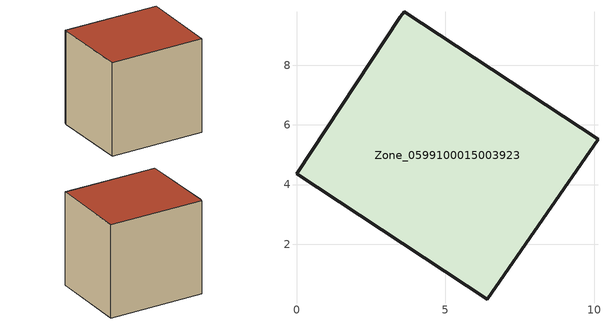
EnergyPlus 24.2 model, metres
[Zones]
Zone_0599100015003923
 floor ground (C_G): 10.12,5.52 6.41,0.14 0,4.37 3.48,9.64 3.61,9.81 z0.86
 wall outside (C_F): 6.41,0.14 10.12,5.52 3.61,9.81 3.48,9.64 0,4.37 6.41,0.14 z0.86:8.36
 roof outside (C_R): 3.61,9.81 3.48,9.64 0,4.37 6.41,0.14 10.12,5.52 z8.36
[BUILDING]
Pand.0599100015003923: North Axis=0; Terrain=City; Loads Convergence Tolerance Value=0.04; Temperature Convergence Tolerance Value=0.4; Solar Distribution=FullExterior; Maximum Number of Warmup Days=25; Minimum Number of Warmup Days=1
[Site:Location]
Rotterdam.The.Hague.AP_ZH_NLD Design_Conditions: Latitude=51.96; Longitude=4.45; Time Zone=1; Elevation=-4.5
[SITE:GROUNDTEMPERATURE:BUILDINGSURFACE]
18, 18, 18, 18, 18, 18, 18, 18, 18, 18, 18, 18
[MATERIAL] Thermal Absorptance=0.9; Solar Absorptance=0.7; Visible Absorptance=0.7
Name | Roughness | Thickness | Conductivity | Density | Specific Heat
G.TI.1965-1974 | MediumSmooth | 0.15 | 0.882353 | 540 | 1210
F.TI.1965-1974 | Rough | 0.3 | 0.697674 | 1920 | 840
R.TI.1965-1974 | MediumRough | 0.2 | 0.232558 | 1500 | 1000
[CONSTRUCTION]
C_G: G.TI.1965-1974
C_F: F.TI.1965-1974
C_R: R.TI.1965-1974
[ZONE]
Zone_0599100015003923: Type=1; Multiplier=1; Ceiling Height=Autocalculate; Volume=Autocalculate; Floor Area=autocalculate; Part of Total Floor Area=Yes
[ZONEINFILTRATION:DESIGNFLOWRATE]
Infil_Zone_0599100015003923: Zone or ZoneList or Space or SpaceList=Zone_0599100015003923; Schedule=AlwaysOn; Design Flow Rate Calculation Method=Flow/Area; Flow Rate per Floor Area=0.003; Constant Term Coefficient=1; Temperature Term Coefficient=0; Velocity Term Coefficient=0; Velocity Squared Term Coefficient=0
[HVACTEMPLATE:ZONE:IDEALLOADSAIRSYSTEM]
Zone_0599100015003923: Maximum Heating Supply Air Temperature=50; Minimum Cooling Supply Air Temperature=13; Maximum Heating Supply Air Humidity Ratio=0.0156; Minimum Cooling Supply Air Humidity Ratio=0.0077; Heating Limit=NoLimit; Cooling Limit=NoLimit; Dehumidification Control Type=ConstantSensibleHeatRatio; Cooling Sensible Heat Ratio=0.7; Dehumidification Setpoint=60; Humidification Control Type=None; Humidification Setpoint=30; Outdoor Air Method=None; Outdoor Air Flow Rate per Person=0.00944; Outdoor Air Flow Rate per Zone Floor Area=0; Outdoor Air Flow Rate per Zone=0; Demand Controlled Ventilation Type=None; Outdoor Air Economizer Type=NoEconomizer; Heat Recovery Type=None; Sensible Heat Recovery Effectiveness=0.7; Latent Heat Recovery Effectiveness=0.65
[ZONECONTROL:THERMOSTAT]
ThermostatControl_Zone_0599100015003923: Zone or ZoneList=Zone_0599100015003923; Control Type Schedule=DualSetpointControlType; Control 1=Thermostat_Zone_0599100015003923; Temperature Difference Between Cutout And Setpoint=0
[THERMOSTATSETPOINT:DUALSETPOINT]
Thermostat_Zone_0599100015003923: Heating Setpoint Temperature Schedule=HeatingSetpoint_Zone_0599100015003923; Cooling Setpoint Temperature Schedule=CoolingSetpoint_Zone_0599100015003923
[SCHEDULE:COMPACT]
HeatingSetpoint_Zone_0599100015003923: Through: 12/31, For: AllDays, Until: 24:00, 21
CoolingSetpoint_Zone_0599100015003923: Through: 12/31, For: AllDays, Until: 24:00, 24
DualSetpointControlType: Through: 12/31, For: AllDays, Until: 24:00, 4
AlwaysOn: Through: 12/31, For: AllDays, Until: 24:00, 1
